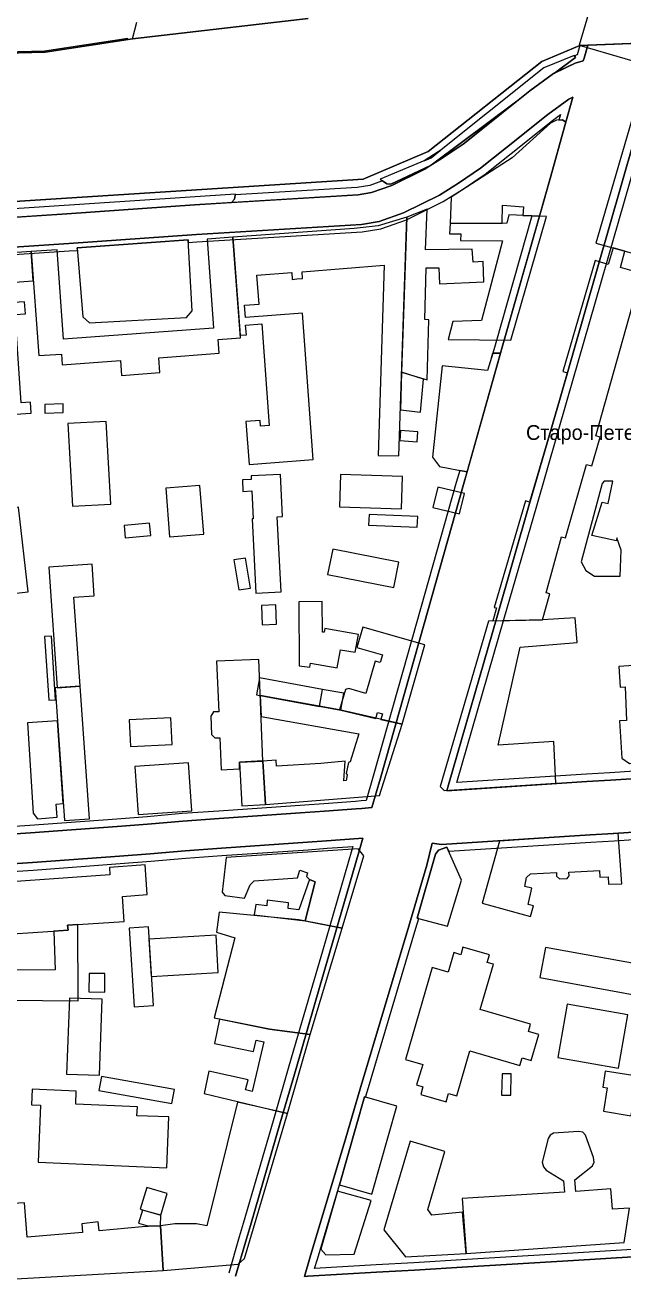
# Model space of a CAD drawing. Extents: x -1571 to 863, y -881 to 2148.
# Drawn here: x -257 to -16, y -586 to -82 of the extents above; entities that cross this region are included whole.
import ezdxf

# ---------------------------------------------------------------- set-up
doc = ezdxf.new("R2010")
doc.units = 0
for name, color, linetype in [('AREAS', 62, 'CONTINUOUS'), ('BRIDGES', 34, 'CONTINUOUS'), ('BUILDINGS_CONTEXT', 9, 'CONTINUOUS'), ('FENCE', 1, 'CONTINUOUS'), ('LABELS', 7, 'CONTINUOUS'), ('LAND_EDGE', 8, 'CONTINUOUS'), ('ROADS_CITY', 8, 'CONTINUOUS'), ('SIDEWALKS', 9, 'CONTINUOUS'), ('WATER', 5, 'CONTINUOUS'), ('ZONE_SHIPYARD', 1, 'CONTINUOUS')]:
    doc.layers.add(name, color=color, linetype=linetype)

msp = doc.modelspace()

# ---------------------------------------------------------------- linework, layer by layer
at = {"layer": 'AREAS'}
for points in [[(-113.8, -144.4), (-111.1, -146.2), (-109.4, -146.3), (-93.767, -139.018), (-92.648, -138.312), (-58.704, -112.927), (-53.446, -108.733), (-43.888, -101.724), (-43.438, -101.511), (-35, -95.2), (-35.5, -94.4), (-47.8, -99.4), (-93.2, -135.7)], [(-85.6, -162.2), (-64.6, -162.1), (-64.4, -154.8), (-56, -155.5), (-56.2, -159), (-49.568, -159.279), (-44.98, -143.09), (-39.381, -123.194), (-38.847, -121.302), (-40.2, -120.4), (-42.6, -120.5), (-45.1, -121.7), (-60.5, -135.7), (-85.1, -151.6)], [(-287.9, -158), (-287.1, -160.2), (-285.269, -161.333), (-240.109, -158.314), (-188.595, -154.713), (-173.718, -153.792), (-172.5, -152.4), (-172.1, -150.4)], [(-235.9, -172.1), (-233.6, -199.9), (-231, -202.3), (-191.9, -200.1), (-189.6, -197.5), (-191.2, -168.8)], [(-92.7, -256.5), (-89.9, -260.3), (-78.74, -262.482), (-65.226, -214.547), (-68.3, -214.6), (-70.5, -221.6), (-88.7, -219.7)], [(-32.7, -298.8), (-30.9, -302.2), (-27.4, -304.5), (-17, -304.5), (-16.6, -294), (-18.4, -289), (-18.5, -290.3), (-28.4, -288.1), (-24.2, -274.6), (-21.9, -275.2), (-20, -266.2), (-23.5, -266.2), (-24.2, -267.1)], [(-255.9, -363.7), (-253.6, -400.2), (-251.9, -402.4), (-244, -401.8), (-244.4, -396.5), (-241.5, -396.3), (-243.9, -362.9)], [(-98.8, -442.5), (-86.6, -445.8), (-81, -427.2), (-86.9, -413.8), (-90.3, -415.1), (-91.5, -416.7)], [(-130.2, -550.1), (-117.1, -553.9), (-107, -518.3), (-120.1, -514.6)], [(-137.7, -576), (-135.6, -578.3), (-124.3, -578.1), (-117.4, -556.4), (-130.9, -552.6)]]:
    msp.add_lwpolyline(points, close=True, dxfattribs=at)
at = {"layer": 'BRIDGES'}
msp.add_lwpolyline([(3.277, -101.087), (24.177, -29.787), (-12.577, -19.013), (-33.477, -90.313)], close=True, dxfattribs=at)
at = {"layer": 'BUILDINGS_CONTEXT'}
msp.add_lwpolyline([(-10.7, -114.9), (-26.8, -170.1), (-8.7, -175.1)], dxfattribs=at)
for points in [[(-168, -203.2), (-161.5, -202.7), (-158.5, -243.7), (-162, -244), (-162.1, -241.7), (-167.9, -242.1), (-166.6, -259.4), (-140.8, -257.5), (-145.1, -198.4), (-168, -200.1), (-168.4, -195.2), (-162.6, -194.8), (-163.5, -183.1), (-149.4, -182), (-149.3, -184.8), (-147.3, -184.6), (-145.1, -184.4), (-145.2, -181.7), (-112.2, -179.1), (-114.5, -255.8), (-106.2, -256), (-103, -159.7), (-114.5, -163.1), (-124.2, -164.2), (-173.1, -167.8), (-170.2, -207.3), (-167.7, -207.1)], [(-94.8, -156.4), (-103, -159.7), (-105.1, -222.2), (-94.8, -225.3), (-94.1, -201.1), (-95.8, -201), (-95.2, -180.1), (-90.1, -180.1), (-89.9, -186.6), (-72, -185.8), (-72.2, -177.6), (-76.3, -177.8), (-76.6, -172.6), (-95.5, -172.9)], [(-61.1, -209.3), (-46.7, -159.4), (-61.9, -158.7), (-62.7, -162.1), (-85.6, -162.2), (-85.8, -166.4), (-81.2, -166.4), (-81.4, -169.1), (-64.4, -169.2), (-72.9, -201.4), (-84.5, -201.8), (-86.3, -209)], [(-251.4, -215.5), (-242.2, -214.9), (-241.9, -219.3), (-218.4, -217.5), (-218, -223.5), (-202.6, -222.4), (-203, -216.4), (-178.7, -214.6), (-179.1, -209), (-170.1, -208.4), (-173.1, -167.8), (-183.5, -168.5), (-180.9, -204.5), (-241.4, -208.9), (-244, -172.8), (-254.5, -173.5)], [(-254.5, -173.5), (-362.6, -181.1), (-361.8, -193.1), (-345, -191.9), (-344.7, -195), (-339.1, -194.6), (-339.4, -191.5), (-324.6, -190.4), (-324.3, -194.9), (-306.9, -193.7), (-294.7, -192.8), (-295, -188.3), (-276.1, -187), (-275.8, -190.8), (-270.2, -190.4), (-270.4, -186.6), (-253.6, -185.4)], [(-66.8, -317.3), (-68.3, -322.5), (-48.3, -322.1), (-45.4, -311.7), (-46.9, -311.2), (-40.6, -288.7), (-39, -289.1), (-30.6, -259.4), (-28.4, -260), (-25.1, -248.4), (-26.8, -247.9), (-8.4, -182.4), (-16.9, -180), (-15.1, -173.4), (-19.8, -172.1), (-21.8, -178.8), (-27.1, -177.2), (-40.1, -221.9), (-38.2, -222.5), (-53.5, -274.7), (-55.2, -274.1), (-67.8, -317.1)], [(-260.9, -198.9), (-256.8, -198.7), (-257.2, -193.8), (-276.4, -195.1), (-273.4, -240), (-254.4, -238.8), (-254.7, -234.3), (-258.5, -234.6)], [(-105.6, -237.4), (-97.5, -238.3), (-96.3, -225), (-105.1, -222.2)], [(-241.596, -234.997), (-249, -235.2), (-248.904, -238.703), (-241.5, -238.5)], [(-222.3, -275.4), (-224.2, -242.1), (-239.695, -242.984), (-237.795, -276.284)], [(-98.6, -246.3), (-105.6, -245.8), (-105.886, -249.801), (-98.886, -250.301)], [(-153.7, -310.9), (-155.3, -280.6), (-153.1, -280.5), (-154, -263.5), (-165.8, -264.1), (-165.7, -265.5), (-169.3, -265.7), (-169.1, -270.3), (-165.5, -270.1), (-164.9, -281.4), (-165.4, -281.4), (-163.9, -311.4)], [(-130.118, -276.499), (-105.2, -277.3), (-104.782, -264.301), (-129.7, -263.5)], [(-200.2, -269), (-198.696, -288.656), (-184.9, -287.6), (-186.404, -267.944)], [(-90.498, -268.591), (-92.503, -276.814), (-81.806, -279.423), (-79.8, -271.2)], [(-346.3, -286.8), (-340.7, -335.3), (-326.7, -333.6), (-327.9, -323.5), (-324.2, -323.1), (-325.3, -313.4), (-326.5, -313.5), (-326.8, -310.4), (-263, -303), (-262.9, -304.1), (-267.4, -304.6), (-266.5, -312), (-255.7, -310.8), (-259.6, -276.7), (-301.1, -281.5), (-301.4, -278.7), (-303.4, -278.9), (-305.6, -279.1), (-305.2, -282.1)], [(-118.4, -283.9), (-98.8, -284.7), (-98.629, -280.499), (-118.229, -279.699)], [(-206.686, -283.099), (-217, -284.1), (-216.514, -289.101), (-206.2, -288.1)], [(-134.931, -303.794), (-108.3, -309.1), (-106.269, -298.906), (-132.9, -293.6)], [(-247.4, -300.9), (-244, -349.6), (-234.7, -348.9), (-237.2, -313), (-229, -312.4), (-229.9, -299.7)], [(-166, -309.3), (-168, -297.2), (-172.688, -297.975), (-170.688, -310.075)], [(-161.6, -316.3), (-161.3, -324.1), (-155.497, -323.877), (-155.797, -316.077)], [(-141.8, -339.6), (-131.1, -341.5), (-129.8, -334.2), (-123.8, -335.2), (-122.5, -328), (-136.1, -325.7), (-136.4, -327.1), (-137, -327.1), (-137.2, -314.7), (-146.5, -314.9), (-146.4, -340.7), (-142.1, -341.3)], [(-57.3, -333.2), (-34.3, -331.3), (-35.1, -321.3), (-48.3, -322.1), (-70.1, -322.7), (-89.5, -389.4), (-88, -391), (-42.9, -388), (-43.8, -371.2), (-66.2, -372.7)], [(-104.9, -364.3), (-95.7, -332.2), (-120.7, -325.1), (-123.1, -333.3), (-112.8, -336.2), (-113.7, -339.4), (-115.8, -338.8), (-119.6, -351.9), (-126.4, -349.9), (-127.7, -350.3), (-130.1, -358.4), (-115.5, -361.9), (-114.8, -359.5), (-112.8, -360.1), (-113.5, -362.4)], [(-244.599, -354.415), (-246.3, -328.7), (-249.101, -328.885), (-247.4, -354.6)], [(-170.5, -379.6), (-161, -379.1), (-162.7, -338.1), (-179.7, -338.8), (-178.8, -359.2), (-180.9, -359.3), (-182, -361), (-181.7, -368.4), (-180.4, -369.8), (-178.4, -369.7), (-177.8, -382.6), (-170.4, -382.3)], [(8.8, -381.4), (13.8, -381.1), (13.1, -360.1), (7.7, -360.2), (5.7, -362.5), (5.8, -364.2), (2.9, -364.4), (2.6, -360), (4.1, -358.2), (2.7, -339.6), (-17.5, -341), (-17, -349.3), (-15, -349.2), (-14.4, -362.8), (-17.3, -362.9), (-16.3, -378), (-13.3, -380.1), (8.7, -378.9)], [(-137, -350.2), (-162.4, -345.5), (-163.678, -352.408), (-138.278, -357.108)], [(-230.9, -402.4), (-234.7, -348.9), (-244.806, -349.618), (-241.006, -403.118)], [(-128.4, -351.7), (-137.111, -350.181), (-138.3, -357), (-129.589, -358.519)], [(-104.9, -364.3), (-130.1, -358.4), (-162.1, -352.7), (-161.7, -361.1), (-122.3, -368.1), (-125.8, -379.4), (-126.5, -379.7), (-127.5, -384.1), (-127, -384.7), (-127.5, -387), (-128.4, -387.1), (-127.9, -379.1), (-137.7, -380.1), (-155.5, -381.2), (-155.7, -378.7), (-161, -379.1), (-160, -396.6), (-114, -393)], [(-198.1, -361.7), (-214.914, -362.501), (-214.4, -373.3), (-197.586, -372.499)], [(-211.3, -400.7), (-189.7, -399.2), (-191.047, -379.796), (-212.647, -381.296)], [(-160, -396.6), (-161.002, -379.057), (-170.5, -379.6), (-169.498, -397.143)], [(-65.7, -411.5), (-72.7, -436.4), (-53.2, -441.9), (-51.9, -437.6), (-54.1, -437), (-52.6, -430.4), (-55.4, -429.7), (-54.8, -426.1), (-53.2, -424.6), (-42.7, -424.1), (-42.6, -425.5), (-41.5, -426.6), (-38.4, -426.5), (-37.6, -425.4), (-37.7, -423.9), (-25.3, -423.3), (-25.2, -425.9), (-21.8, -425.8), (-21.7, -428.8), (-16.3, -428.6), (-17.8, -408.2)], [(-144, -443.6), (-129.1, -446.5), (-120.3, -417.3), (-122.6, -414.5), (-175.8, -418), (-177.5, -432), (-176.4, -433.3), (-168.4, -434.4), (-166.2, -429.1), (-164.5, -427.5), (-147.1, -426.3), (-146.1, -423.2), (-143, -424.2), (-143.5, -425.7), (-142.3, -426.9), (-140, -427.9)], [(-283.5, -425.9), (-297.9, -427.3), (-297.3, -435.4), (-293.5, -435.2), (-293.3, -438.8), (-287, -438.4), (-286.3, -448.6), (-264.2, -447), (-264, -449), (-239.6, -447.3), (-239.8, -445.4), (-217, -443.8), (-217.7, -433.8), (-207.7, -433), (-208.5, -421), (-222.9, -422.1), (-222.7, -425), (-283.2, -429.3)], [(-140, -427.9), (-142.3, -426.9), (-146.5, -439.1), (-150.9, -438.6), (-150.7, -436.3), (-159.3, -435.3), (-159.5, -437.5), (-163.9, -437), (-164.5, -441.2), (-144, -443.6)], [(-142, -489.4), (-129.1, -446.5), (-146.5, -443.2), (-178.6, -440.1), (-179.8, -448.1), (-172.3, -450.5), (-180.7, -482.7), (-158.4, -487.3)], [(-295.3, -463.7), (-294.5, -475), (-278.8, -475.5), (-235.5, -475.9), (-235.6, -445.1), (-239.8, -445.4), (-239.6, -447.3), (-245.3, -447.7), (-244.8, -463.4)], [(-215, -446.5), (-212.893, -478.316), (-205.1, -477.8), (-207.207, -445.984)], [(-179.9, -449.4), (-207, -451), (-206.112, -466.041), (-179.012, -464.441)], [(-73.4, -479.4), (-68.1, -461.1), (-70.6, -460.4), (-69.7, -457.3), (-80.4, -454.2), (-81.3, -457.3), (-84.1, -456.4), (-86.4, -464.3), (-92.8, -462.4), (-103.5, -499.5), (-96.6, -501.5), (-99.1, -509.8), (-96.6, -510.5), (-97.4, -513.6), (-87.2, -516.6), (-86.2, -513.3), (-82.9, -514.2), (-77.6, -496), (-57.4, -501.9), (-56.5, -498.9), (-52.9, -500), (-49.8, -489.4), (-53.9, -488.2), (-53.1, -485.3)], [(-6.164, -461.807), (-47.1, -454.3), (-49.336, -466.493), (-8.4, -474)], [(-231.217, -472.2), (-224.816, -472.301), (-224.698, -464.902), (-231.1, -464.8)], [(-226.9, -505.9), (-225.8, -475.2), (-239.058, -474.725), (-240.158, -505.425)], [(-17.637, -503.01), (-13.858, -481.56), (-38.321, -477.25), (-42.1, -498.7)], [(-184.7, -513.3), (-151.1, -521.3), (-142, -489.4), (-158.4, -487.3), (-178.5, -483.2), (-180.6, -493.1), (-164.8, -496.3), (-163.7, -491.8), (-160.6, -492.4), (-165.4, -512.4), (-168, -511.8), (-167, -507.7), (-182.8, -504.3)], [(-196.7, -511.7), (-226.1, -506.4), (-227.112, -512.016), (-197.712, -517.316)], [(-64.6, -505.3), (-64.8, -513.9), (-61.1, -513.986), (-60.9, -505.386)], [(-12.6, -522.2), (-10.1, -506.2), (-23, -504.2), (-24, -510.7), (-22.2, -511), (-23.7, -520.4)], [(-199.8, -543.2), (-198.9, -522.7), (-211.8, -522.2), (-211.6, -518.6), (-236.5, -517.5), (-236.3, -512.3), (-254, -511.5), (-254.3, -517.8), (-250.7, -518), (-251.6, -540.9)], [(-171, -582.1), (-168.5, -579.8), (-151.1, -521.3), (-171.3, -516.7), (-183.7, -566.7), (-187.8, -565.8), (-196.5, -565.9), (-202.3, -566.7), (-201.3, -584.7)], [(-80.7, -555.6), (-79.1, -577.8), (-15.4, -573.4), (-13.3, -559.5), (-20.1, -559.9), (-20.7, -551.7), (-34.9, -552.8), (-35.3, -548.1), (-28.1, -542.4), (-27.5, -540.9), (-27.7, -539.1), (-31, -530), (-32.1, -528.9), (-33.8, -528.6), (-43.9, -529.2), (-45.2, -530), (-46, -531.4), (-48.4, -541), (-47.9, -542.9), (-46.8, -544.2), (-39.8, -548.5), (-39.5, -553)], [(-79.1, -577.8), (-80.5, -561.2), (-92.9, -562.4), (-94.5, -560.1), (-87.7, -536.7), (-101.6, -532.5), (-112.3, -568.3), (-103.5, -579.2)], [(-207.886, -551.154), (-210.505, -559.918), (-202.2, -562.4), (-199.581, -553.636)], [(-233.7, -569.3), (-256.1, -571.2), (-257.1, -557.4), (-273.4, -558.3), (-270.3, -588.6), (-201.3, -584.7), (-202.3, -566.7), (-209.7, -567), (-227.1, -568.7), (-227.4, -565.1), (-234, -565.8)], [(-202.2, -562.4), (-209.6, -560.3), (-211.2, -565.6), (-207.4, -566.7), (-202.3, -566.7)]]:
    msp.add_lwpolyline(points, close=True, dxfattribs=at)
at = {"layer": 'FENCE'}
msp.add_lwpolyline([(-552.393, -146.971), (-546.578, -138.761), (-540.012, -131.219), (-530.453, -123.689), (-520.141, -117.368), (-486.635, -103.915), (-454.956, -98.883), (-422.981, -98.45), (-355.046, -95.183), (-249.08, -92.507), (-215.546, -87.392)], dxfattribs=at)
at = {"layer": 'LAND_EDGE'}
for points in [[(-752.6, -88.3), (-664, -109), (-552.1, -147.6), (-546.6, -139.7), (-539.2, -131.2), (-530.3, -124.3), (-520.1, -118), (-487.7, -104.7), (-456.3, -99.5), (-424, -99.1), (-355.7, -95.8), (-248.8, -93.1), (-213.6, -87.7), (-142.8, -79.5)], [(-807.1, -846.8), (-590.8, -850), (800, -850), (800, -124.3), (749.6, -147.3), (657.2, -139.3), (8.1, -88.8), (-33.2, -90.4), (-48.6, -96.9), (-94.4, -133.2), (-120.6, -144.3), (-299.1, -155.8), (-430.5, -165.5), (-505.5, -188.5), (-516.3, -194.6), (-598.9, -164), (-677.5, -158), (-679.1, -156.6), (-722.5, -154)]]:
    msp.add_lwpolyline(points, dxfattribs=at)
at = {"layer": 'ROADS_CITY'}
for points in [[(1.029, -89.074), (-30.052, -90.278), (-31.553, -95.507), (-31.565, -95.504), (-31.888, -96.647), (-35.12, -97.565), (-43.888, -101.724), (-53.446, -108.733), (-70.35, -122.217), (-80.351, -130.256), (-88.764, -135.865), (-95.741, -140.261), (-109.047, -146.867), (-117.188, -149.761), (-122.657, -150.629), (-188.595, -154.713), (-240.109, -158.314), (-308.901, -162.913)], [(-308.099, -174.887), (-239.291, -170.286), (-187.805, -166.687), (-121.343, -162.571), (-114.212, -161.439), (-104.353, -157.933), (-89.859, -150.739), (-82.236, -145.935), (-73.249, -139.944), (-62.85, -131.583), (-46.154, -118.267), (-37.712, -112.076), (-36.016, -111.271), (-39.381, -123.194), (-44.98, -143.09), (-64.28, -211.188), (-80.18, -267.59), (-96.079, -323.788), (-113.668, -386.048), (-117.151, -397.921), (-121.182, -398.219), (-123.47, -398.418), (-136.243, -399.316), (-143.94, -399.916), (-178.612, -402.314), (-193.279, -403.319), (-207.492, -404.62), (-219.741, -405.516), (-254.721, -408.115), (-296.847, -410.916)], [(12.832, -384.616), (-20.948, -386.814), (-30.447, -387.414), (-86.902, -391.066), (-86.234, -388.76), (-66.732, -321.153), (-53.532, -275.254), (-41.232, -232.652), (-11.336, -128.568)], [(12.022, -577.709), (-35.873, -580.608), (-78.573, -583.208), (-99.969, -584.508), (-115.262, -585.408), (-142.887, -587.003), (-144.245, -587.038), (-141.948, -579.207), (-127.653, -531.125), (-121.753, -511.325), (-102.25, -445.714), (-94.997, -421.135), (-92.79, -412.308), (-89.068, -412.725), (-29.056, -408.886), (-19.551, -408.286), (14.165, -406.085)], [(-295.953, -422.884), (-253.879, -420.085), (-218.859, -417.484), (-206.508, -416.58), (-192.321, -415.281), (-177.788, -414.286), (-143.06, -411.884), (-135.357, -411.284), (-122.53, -410.382), (-120.735, -410.226), (-122.364, -415.833), (-134.165, -456.636), (-138.163, -470.431), (-147.662, -503.127), (-154.063, -525.13), (-166.057, -566.509), (-167.656, -571.907), (-172.028, -586.956)]]:
    msp.add_lwpolyline(points, dxfattribs=at)
at = {"layer": 'SIDEWALKS'}
for points in [[(-43.438, -101.511), (-35.12, -97.565), (-31.888, -96.647), (-31.565, -95.504), (-31.553, -95.507), (-30.052, -90.278), (-33.2, -90.4), (-33.209, -90.404), (-34.303, -94.214), (-35.418, -94.531), (-35, -95.2)], [(-92.648, -138.312), (-88.764, -135.865), (-80.351, -130.256), (-70.35, -122.217), (-58.704, -112.927)], [(-96.019, -136.89), (-93.2, -135.7), (-89.563, -132.792), (-90.396, -133.347)], [(-173.718, -153.792), (-122.657, -150.629), (-117.188, -149.761), (-109.047, -146.867), (-95.741, -140.261), (-93.767, -139.018), (-109.4, -146.3), (-111.1, -146.2), (-112.849, -145.034), (-117.932, -146.842), (-122.986, -147.644), (-172.158, -150.689), (-172.5, -152.4)], [(-68.867, -216.403), (-68.3, -214.6), (-65.226, -214.547), (-64.28, -211.188), (-49.568, -159.279), (-52.65, -159.149), (-67.166, -210.372)]]:
    msp.add_lwpolyline(points, close=True, dxfattribs=at)
for points in [[(-307.898, -177.88), (-239.086, -173.279), (-235.821, -173.051), (-235.9, -172.1), (-191.2, -168.8), (-191.137, -169.927), (-187.608, -169.681), (-121.014, -165.556), (-113.468, -164.358), (-103.179, -160.7), (-88.389, -153.358), (-80.604, -148.453), (-71.474, -142.366), (-60.974, -133.925), (-44.331, -120.65), (-41.115, -118.291), (-41.728, -120.464), (-40.2, -120.4), (-38.847, -121.302), (-36.016, -111.271), (-37.712, -112.076), (-46.154, -118.267), (-62.85, -131.583), (-73.249, -139.944), (-82.236, -145.935), (-89.859, -150.739), (-104.353, -157.933), (-114.212, -161.439), (-121.343, -162.571), (-187.805, -166.687), (-239.291, -170.286), (-308.099, -174.887)], [(-11.336, -128.568), (-41.232, -232.652), (-53.532, -275.254), (-66.732, -321.153), (-86.234, -388.76), (-86.902, -391.066), (-30.447, -387.414), (-20.948, -386.814), (12.832, -384.616)], [(12.631, -381.622), (-21.14, -383.82), (-30.638, -384.42), (-82.834, -387.797), (-63.849, -321.983), (-50.65, -276.084), (-38.349, -233.482), (-8.455, -129.403)], [(-296.847, -410.916), (-254.721, -408.115), (-219.741, -405.516), (-207.492, -404.62), (-193.279, -403.319), (-178.612, -402.314), (-143.94, -399.916), (-136.243, -399.316), (-123.47, -398.418), (-121.182, -398.219), (-117.151, -397.921), (-113.668, -386.048), (-96.079, -323.788), (-80.18, -267.59), (-78.74, -262.482), (-81.694, -261.904), (-83.067, -266.774), (-98.966, -322.971), (-116.551, -385.218), (-119.445, -395.082), (-121.422, -395.229), (-123.706, -395.427), (-136.465, -396.325), (-144.16, -396.924), (-178.818, -399.321), (-193.518, -400.328), (-207.739, -401.63), (-219.962, -402.524), (-254.932, -405.122), (-297.07, -407.925)], [(14.165, -406.085), (-19.551, -408.286), (-29.056, -408.886), (-89.068, -412.725), (-92.79, -412.308), (-94.997, -421.135), (-102.25, -445.714), (-121.753, -511.325), (-127.653, -531.125), (-141.948, -579.207), (-144.245, -587.038), (-142.887, -587.003), (-115.262, -585.408), (-99.969, -584.508), (-78.573, -583.208), (-35.873, -580.608), (12.022, -577.709)], [(-172.028, -586.956), (-167.656, -571.907), (-166.057, -566.509), (-154.063, -525.13), (-147.662, -503.127), (-138.163, -470.431), (-134.165, -456.636), (-122.364, -415.833), (-120.735, -410.226), (-122.53, -410.382), (-135.357, -411.284), (-143.06, -411.884), (-177.788, -414.286), (-192.321, -415.281), (-206.508, -416.58), (-218.859, -417.484), (-253.879, -420.085), (-295.953, -422.884)], [(11.836, -574.714), (-36.055, -577.614), (-78.755, -580.214), (-100.148, -581.513), (-115.436, -582.413), (-140.181, -583.842), (-139.071, -580.057), (-130.168, -550.109), (-130.2, -550.1), (-120.1, -514.6), (-119.638, -514.731), (-118.878, -512.18), (-99.373, -446.566), (-98.22, -442.657), (-98.8, -442.5), (-91.5, -416.7), (-90.3, -415.1), (-86.9, -413.8), (-86.132, -415.543), (-28.866, -411.88), (-19.359, -411.279), (14.364, -409.078)], [(-295.73, -425.875), (-253.668, -423.078), (-218.638, -420.476), (-206.261, -419.57), (-192.082, -418.272), (-177.582, -417.279), (-142.84, -414.876), (-135.135, -414.275), (-124.825, -413.551), (-125.245, -414.998), (-137.046, -455.802), (-141.044, -469.595), (-150.543, -502.29), (-156.944, -524.293), (-168.936, -565.666), (-170.535, -571.062), (-174.801, -585.746)]]:
    msp.add_lwpolyline(points, dxfattribs=at)
at = {"layer": 'WATER'}
for points in [[(-722.5, -154), (-679.1, -156.6), (-677.5, -158), (-598.9, -164), (-516.3, -194.6), (-505.5, -188.5), (-430.5, -165.5), (-299.1, -155.8), (-120.6, -144.3), (-94.4, -133.2), (-48.6, -96.9), (-33.2, -90.4), (8.1, -88.8), (657.2, -139.3), (749.6, -147.3), (800, -124.3), (800, -57.6), (738.1, -86.2), (639.8, -78)], [(-142.8, -79.5), (-213.6, -87.7), (-248.8, -93.1), (-355.7, -95.8), (-424, -99.1), (-456.3, -99.5), (-487.7, -104.7), (-520.1, -118), (-530.3, -124.3), (-539.2, -131.2), (-546.6, -139.7), (-552.1, -147.6), (-664, -109), (-752.6, -88.3)]]:
    msp.add_lwpolyline(points, dxfattribs=at)
at = {"layer": 'ZONE_SHIPYARD'}
msp.add_lwpolyline([(-752.6, -88.3), (-664, -109), (-552.1, -147.6), (-546.6, -139.7), (-539.2, -131.2), (-530.3, -124.3), (-520.1, -118), (-487.7, -104.7), (-456.3, -99.5), (-424, -99.1), (-355.7, -95.8), (-248.8, -93.1), (-213.6, -87.7), (-211.8, -81)], dxfattribs=at)

# ---------------------------------------------------------------- texts
at = {"layer": 'LABELS'}
msp.add_text('Старо-Петергофский проспект', height=6, dxfattribs=at).set_placement((-54.957, -249.548))

doc.saveas('drawing.dxf')
